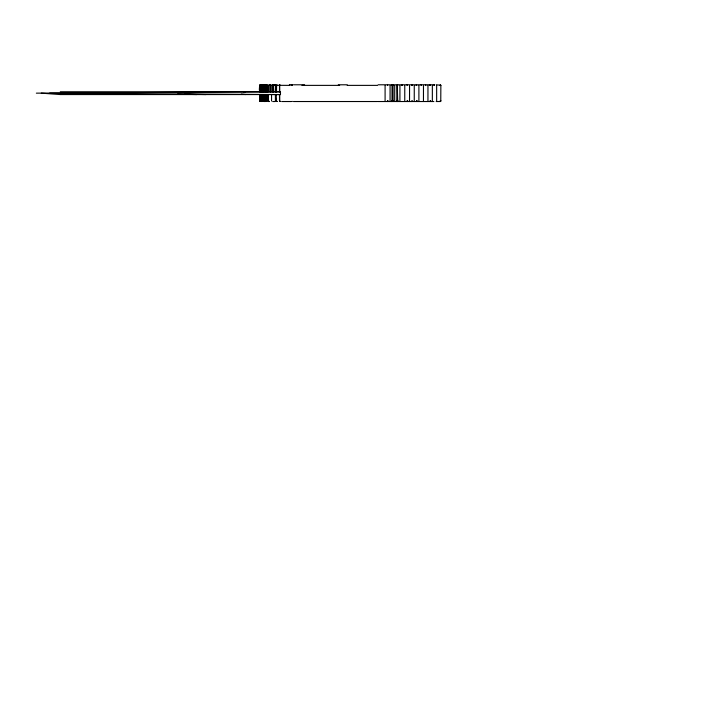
<?xml version="1.0" encoding="UTF-8"?>
<svg xmlns="http://www.w3.org/2000/svg" width="727" height="727" viewBox="0 0 727 727"><rect width="100%" height="100%" fill="white"/><g stroke="black" fill="none" stroke-linecap="round" stroke-linejoin="round"><path stroke-width="1.09" d="M292.408 101.453L291.954 101.398M259.803 91.766C258.494 89.012 260.439 83.142 260.239 85.486M387.555 100.944L388.145 100.944L387.627 100.835M392.78 100.835L392.616 101.516M392.953 101.516L392.916 84.786M397.633 101.398L397.714 100.835M411.955 100.835L412.436 100.944L411.718 101.516M279.722 91.766L279.695 85.377M385.092 101.044L385.092 85.377M269.662 85.377L270.935 85.486L270.935 91.766M390.072 101.044L390.081 85.486M269.899 85.486L270.217 84.786M267.681 84.868C268.099 84.596 266.873 90.53 267.572 91.766M394.706 101.044L394.716 85.486M265.537 91.766L265.537 85.377L266.3 84.823M264.319 84.795L263.783 85.377L263.774 91.766M262.329 85.377C263.147 82.942 261.356 91.075 262.32 91.766M260.53 85.377L260.52 91.766L260.33 85.486L260.92 84.786M261.166 91.766L261.175 85.377L261.838 84.786M399.914 101.044L399.932 85.486M440.689 100.908L440.308 101.516L436.173 101.526M436.173 84.786L440.862 85.268L440.762 101.244M404.757 101.044L404.766 85.486M409.537 101.044L409.555 85.486M414.254 101.044L414.263 85.486M418.897 101.044L418.906 85.377M423.459 101.044L423.477 85.377M427.949 101.044L427.958 85.377M279.486 94.555L279.495 100.944L280.358 101.526L279.713 101.044L279.695 94.555M397.696 101.153L397.269 101.516M432.347 101.044L432.356 85.377M436.654 101.044L436.663 85.377M279.495 85.377L279.722 84.786M279.659 84.795L279.722 85.486M411.927 101.153L411.646 101.516M275.324 84.786L275.797 84.786L275.297 91.766M272.225 85.377L272.925 84.795L272.471 91.766M259.812 85.377L260.475 84.823M265.201 85.377L265.791 84.923M440.498 84.895L440.517 84.877A0.954 0.782 -90 0 0 440.198 84.823L440.198 85.486L440.889 85.486M265.455 85.077L265.909 85.441M391.253 101.516L391.708 100.835L391.544 101.516M393.234 101.516L393.398 100.835L392.026 100.835L392.026 85.486M396.469 101.516C396.397 100.499 398.623 100.644 397.833 101.516M396.769 101.516L396.951 85.486L397.714 85.486L397.505 84.786M279.777 84.823L279.522 84.868M263.138 84.868C262.174 85.795 264.283 84.205 263.01 84.823M260.03 84.923L259.566 85.486L259.957 91.766M264.464 84.823L263.956 84.868M277.032 84.786L276.787 84.786M273.915 84.786L273.434 85.268L274.061 84.795M261.72 84.786L260.902 84.795M243.454 91.975L245.599 91.766M260.157 84.795L260.62 84.795M187.711 91.956L196.772 91.766M195.754 91.956L205.968 91.766M262.829 101.526C264.074 102.516 261.12 96.4 262.701 94.555L262.874 100.835L262.174 100.835L262.174 94.555M264.419 101.526L265.255 101.526L264.337 100.835M268.336 100.835L269.29 101.526L268.381 101.498M276.505 101.398C277.141 102.489 274.915 96.128 276.305 94.555M36.35 93.156L280.477 91.766L280.477 94.555L60.296 94.555L41.303 93.156M260.457 84.786L261.02 84.795M265.673 84.868L266.391 84.795M289.446 84.786L292.408 84.786M293.417 84.786L304.604 84.786M338.282 84.786L347.242 84.786M378.122 84.786L433.865 84.786M434.355 84.868L434.055 85.486L434.292 84.868M267.827 84.923L267.69 85.077M270.126 84.923L270.008 85.077M275.506 84.923L274.924 85.077L275.397 85.077M291.282 84.923L291.963 85.268M387.582 84.995L387.627 85.486M391.599 84.868L392.026 85.377M402.258 84.995L401.822 85.486L402.322 84.995M406.92 84.795L407.202 85.486M411.691 84.823L411.955 85.486M416.362 84.823L416.571 85.486M425.559 84.923L425.768 85.486L425.413 84.795M429.993 84.923C430.066 85.813 430.22 85.522 429.839 84.795M291.282 85.077L291.963 85.168M411.8 84.995L411.955 85.377M420.906 84.795L421.242 85.486M291.291 85.268L292.408 84.868M261.175 85.377L261.048 91.766M265.537 85.377L265.337 91.766M291.291 85.377L291.963 85.377M301.932 85.377L339.645 85.377M347.215 85.377L377.522 85.377M391.699 85.268L392.216 85.486M416.635 85.377L416.089 85.377L416.635 85.486M261.184 85.486L261.52 91.766L261.456 85.486M262.174 85.486L262.874 85.486M263.61 85.486L264.246 85.486L264.246 91.766M265.591 85.486L266.336 85.486L266.336 91.766M267.363 85.486L268.218 85.486L268.218 91.766M272.216 85.486L273.625 85.486L273.625 91.766M275.024 85.486L276.169 85.486L276.169 91.766M392.78 85.486L391.699 85.377M60.296 91.766L280.477 91.766M261.584 100.835L261.184 94.555M263.819 100.835L264.464 100.944M276.169 100.835L275.406 100.835L275.406 94.555M440.889 100.835L440.198 100.835L440.198 101.516M259.912 100.944L260.439 101.516L259.902 94.555M260.53 100.944L261.393 101.526L259.575 100.835L259.857 101.398L260.248 100.835M261.529 100.944C262.747 103.652 259.712 95.691 261.52 94.555M262.783 100.944L263.374 101.453M264.346 100.944L264.973 101.453M266.2 100.944L266.891 101.526L266.191 100.835M268.336 100.944L269.026 101.453M276.315 100.944L277.069 101.453M393.107 100.944L392.598 100.944L392.589 84.786M397.714 100.944L397.242 84.786M260.684 101.153L261.002 101.516M261.656 101.153L261.956 101.453M262.938 101.153L263.528 101.526M264.528 101.153L265.101 101.526M268.399 101.153L269.09 101.526M276.36 101.153L277.032 101.526M260.166 101.244L260.648 101.526M266.346 101.516L265.41 101.153M272.689 101.526L274.979 101.526M281.667 101.526L291.263 101.526M293.417 101.526L377.513 101.526M378.122 101.526L433.865 101.526M49.6 93.156L280.477 94.555M184.404 94.146L205.968 94.555M177.515 94.137L196.772 94.555M241.309 94.128L245.599 94.555M392.071 84.786L393.28 85.477L393.28 84.786M440.498 101.426L440.517 101.444A0.954 0.782 -90 0 1 440.198 101.498M289.455 84.795L289.51 85.377L268.608 85.268L272.979 85.377M271.571 101.044L271.544 94.555M291.809 84.795L291.818 85.377M268.508 100.944L267.645 100.835L267.572 94.555M393.062 84.786L393.062 85.35M393.407 84.786L393.407 85.55M279.486 85.486L279.486 91.766M276.551 91.766L276.551 85.486L276.305 91.766M275.833 94.555L275.833 100.835M273.407 85.486L273.407 91.766M273.279 85.486L273.279 91.766M272.97 85.486L272.889 91.766M270.744 85.486L270.744 91.766M270.344 85.486L270.344 91.766M269.981 85.486L269.981 91.766M268.218 94.555L268.218 100.835M267.909 85.486L267.909 91.766M267.909 94.555L267.909 100.835M266.336 94.555L266.336 100.835L265.337 100.835L265.337 94.555M266.091 85.486L266.191 91.766M266.191 94.555L266.091 100.835M265.882 85.486L265.818 91.766M265.882 94.555L265.818 100.835M265.537 94.555L265.591 100.835M264.246 94.555L264.246 100.835M264.019 85.486L264.019 91.766M264.019 94.555L264.019 100.835M263.774 94.555L263.774 100.835M262.874 91.766L262.774 85.486L262.701 91.766M262.556 85.486L262.511 91.766M262.511 94.555L262.556 100.835M262.347 94.555L262.32 100.835M261.347 85.486L261.311 91.766M261.347 94.555L261.347 100.835M260.52 94.555L260.52 100.835L260.33 94.555M259.803 94.555L259.803 100.835M407.202 100.835L407.693 100.944L407.202 100.835M416.571 100.835L417.107 100.944L416.571 100.835M430.211 100.835L430.657 100.944L430.211 100.835M275.833 91.766L275.833 85.486L275.751 91.766"/></g></svg>
